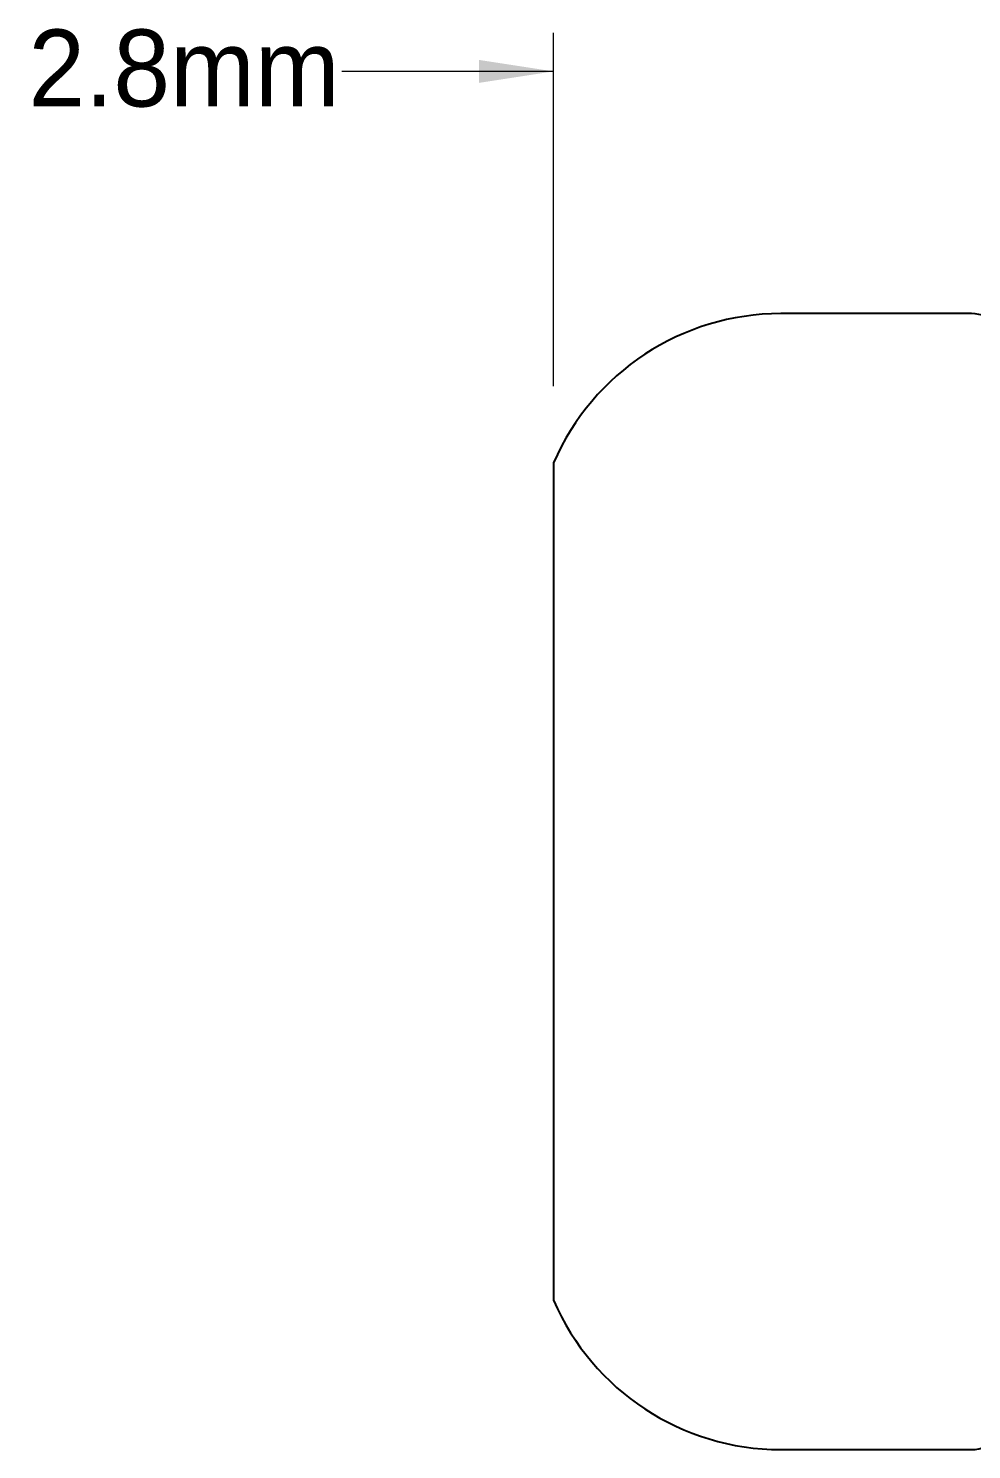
# Model space of a CAD drawing. Header units: millimetres. Extents: x 0.9 to 40.8, y 0.9 to 31.3.
# Drawn here: x 15.94 to 21.75, y 11.45 to 20.2 of the extents above; entities that cross this region are included whole.
import ezdxf

# ---------------------------------------------------------------- set-up
doc = ezdxf.new("R2010")
doc.units = ezdxf.units.MM
doc.header["$LTSCALE"] = 0.14931
doc.linetypes.add('SLD-Solid', pattern=[0])
doc.styles.add('SLDTEXTSTYLE0', font='ARIAL.TTF', dxfattribs={"width": 0.948})
doc.dimstyles.new('SLDDIMSTYLE2', dxfattribs={"dimtxt": 0.460171, "dimasz": 0.460171, "dimexe": 0, "dimexo": 0.0625, "dimgap": 0.115043, "dimtad": 0, "dimtih": 1, "dimtoh": 1, "dimdec": 4, "dimrnd": 1e-09, "dimzin": 12, "dimdsep": 46, "dimtxsty": 'SLDTEXTSTYLE0', "dimsah": 1, "dimcen": 0.09, "dimadec": 0, "dimazin": 3, "dimtfac": 1, "dimtdec": 4, "dimtmove": 0, "dimatfit": 0, "dimfxl": 0, "dimfrac": 2, "dimtolj": 1, "dimtzin": 12, "dimarcsym": 0})

# ---------------------------------------------------------------- blocks, each defined once
blk = doc.blocks.new('_D_3')
at = {"color": 7, "linetype": 'SLD-Solid', "lineweight": 0}
for p, q in [((19.1754, 17.9996), (19.1754, 20.1754)), ((21.9754, 18.9196), (21.9754, 20.1754)), ((19.1754, 19.9383), (17.8706, 19.9383)), ((21.9754, 19.9383), (22.8603, 19.9383))]:
    blk.add_line(p, q, dxfattribs=at)
at = {"color": 7, "linetype": 'SLD-Solid', "lineweight": 18}
for points in [[(19.1754, 19.9383), (18.7152, 20.0091), (18.7152, 19.8675)], [(21.9754, 19.9383), (22.4355, 19.8675), (22.4355, 20.0091)]]:
    blk.add_solid(points, dxfattribs=at)
at = {"color": 7, "linetype": 'SLD-Solid', "lineweight": 18, "insert": (15.9392, 20.1961), "char_height": 0.47406, "attachment_point": 1, "style": 'SLDTEXTSTYLE0'}
blk.add_mtext('2.8mm', dxfattribs=at)

msp = doc.modelspace()

# ---------------------------------------------------------------- linework, layer by layer
at = {"color": 7, "linetype": 'SLD-Solid', "lineweight": 25}
for p, q in [((21.75161, 18.44555), (20.57536, 18.44555)), ((19.17536, 17.52555), (19.17536, 12.36555)), ((20.57536, 11.44555), (21.75161, 11.44555))]:
    msp.add_line(p, q, dxfattribs=at)
for centre, radius, start, end in [((20.57536, 16.92034), 1.52522, 90, 156.621262), ((21.75161, 18.2218), 0.22375, 0, 90), ((20.57536, 12.97077), 1.52522, 203.378738, 270), ((21.75161, 11.6693), 0.22375, 270, 0)]:
    msp.add_arc(centre, radius, start, end, dxfattribs=at)

# ---------------------------------------------------------------- dimensions: what is measured, and where the dimension line sits
at = {"color": 7, "linetype": 'SLD-Solid', "lineweight": 18}
dim = msp.add_linear_dim(base=(21.97536, 19.93834), p1=(19.17536, 17.52555), p2=(21.97536, 18.44555), dimstyle='SLDDIMSTYLE2', dxfattribs=at)
dim.commit()
dim.dimension.update_dxf_attribs({"geometry": '_D_3', "text_midpoint": (16.90488, 19.93834), "dimtype": 160})

doc.saveas('drawing.dxf')
